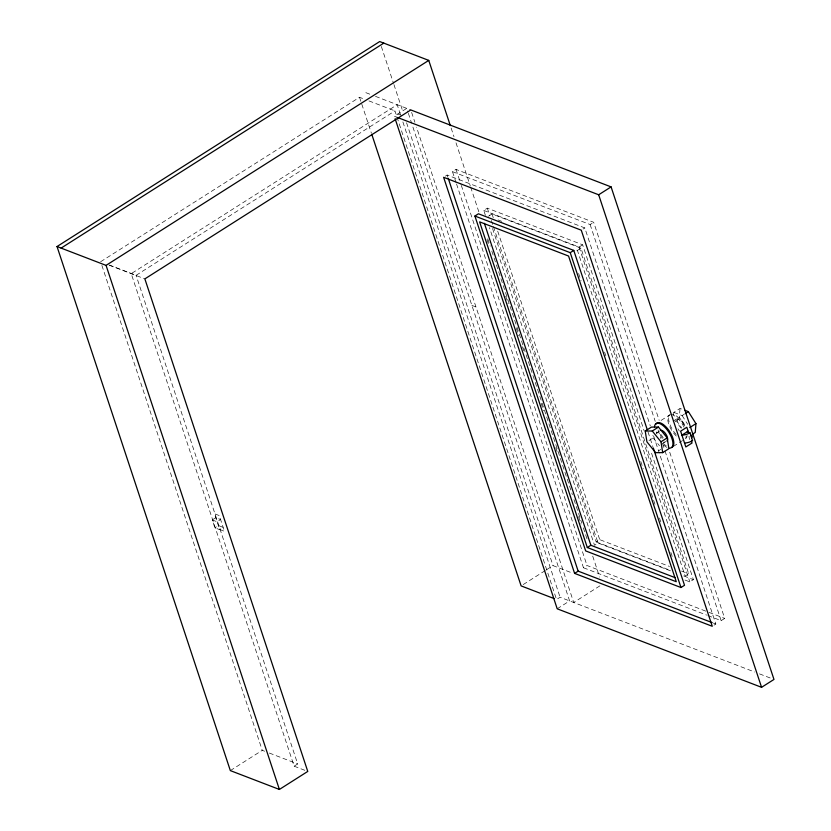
<?xml version="1.0" encoding="UTF-8"?>
<svg xmlns="http://www.w3.org/2000/svg" width="831" height="831" viewBox="0 0 831 831"><rect width="100%" height="100%" fill="white"/><g stroke="black" fill="none" stroke-linecap="round" stroke-linejoin="round"><path stroke-width="0.62" stroke-dasharray="4.16 3.12" d="M673.64 414.898L673.837 412.373L680.049 408.437L683.612 409.808M684.858 425.981L679.332 417.245L680.049 408.437M100.665 261.723L359.522 97.289L364.248 99.097M108.934 264.902L136.087 275.331L394.943 110.897L556.541 599.504L560.084 597.25L754.673 672.019M445.385 176.162L447.151 175.04L584.816 227.933L650.32 425.981M456.136 182.727L452.469 171.653L456.022 169.399L593.687 222.303L659.18 420.351M485.397 215.333L483.777 210.409L487.319 208.155L582.635 244.781L644.118 430.687M488.483 216.237L492.025 213.983L580.973 248.157L688.681 573.826L685.128 576.07L577.431 250.411L575.031 249.487M583.05 229.055L584.816 227.933M452.469 171.653L590.135 224.547L593.687 222.303M483.777 210.409L579.093 247.036L582.635 244.781M577.431 250.411L580.973 248.157M212.269 519.936L215.811 517.682L220.579 519.51L217.036 521.764L212.269 519.936L214.865 527.81L219.633 529.648L223.186 527.394L218.418 525.566L214.865 527.81M661.102 420.403L670.264 414.576A14.262 6.16 57.6 0 0 676.372 434.686M673.131 421.192L679.332 417.245M673.837 412.373L682.147 415.573L684.225 414.254M656.885 432.712L659.544 431.029M675.551 420.964L678.21 419.271M649.001 440.555L653.135 437.927L652.761 435.517M663.439 443.079L666.098 441.386M658.754 450.693L660.822 449.384M673.255 446.476L678.428 443.193M679.467 442.539L682.563 440.565M230.343 770.607L262.253 750.331L264.622 751.234M523.239 584.546L545.583 570.357M546.642 569.682L553.03 565.62L572.175 572.975M492.544 228.525L596.18 541.895L599.722 539.641L669.443 566.43M670.461 570.835L598.06 543.027L594.518 545.271L489.469 227.642M456.541 183.963L583.476 567.76L587.018 565.506L707.773 611.907M400.449 114.553L397.187 104.706L131.236 273.648L294.132 766.192L297.675 763.938L136.087 275.331M557.206 608.801L569.619 600.917L412.02 124.38M599.889 585.855L573.712 602.485L416.518 127.174M685.014 580.048L689.834 581.897L693.386 579.643L650.631 450.381M714.047 625.161L715.823 624.029L659.679 454.277M707.856 615.553L721.142 620.653L724.684 618.399L669.35 451.108M365.858 92.667L370.678 94.516M375.498 96.365L410.815 109.941M368.974 100.915L394.943 110.897M397.862 114.003L401.944 115.571M398.402 117.825L394.31 116.257L406.723 108.373L407.948 112.06M498.091 219.935L501.695 221.316M471.883 305.393L475.966 306.961M109.547 265.307L144.864 278.884M681.472 571.053L688.681 573.826M596.18 541.895L670.71 570.533M683.736 575.935L693.386 579.643M708.988 612.374L724.684 618.399M583.476 567.76L706.651 615.085M713.403 623.105L715.823 624.029M759.503 673.879L771.563 678.512M219.716 529.503L224.484 531.331L219.27 515.573L214.502 513.745L219.633 529.648M269.337 753.052L297.675 763.938M294.132 766.192L307.761 771.428M653.135 437.927L659.482 445.78M682.147 415.573L687.673 424.298M677.961 428.827L679.343 431.009M683.695 424.412L683.124 423.374A14.262 6.16 57.6 0 0 671.874 414.15M684.038 427.176L682.241 423.945A14.262 6.16 57.6 0 0 673.017 415.126M663.18 437.885L662.411 436.493A6.129 2.649 57.6 0 0 656.417 433.252M689.844 439.641L688.868 436.68A1.163 0.904 -69 0 0 689.263 436.265M590.135 224.547L655.233 421.369M658.079 429.98L660.925 438.591M662.556 443.515L664.592 449.664M664.997 450.901L721.142 620.653M653.571 435.818L659.274 453.04M647.993 431.923L652.875 446.683M579.093 247.036L689.834 581.897M578.615 273.451L581.056 280.826M604.625 352.105L605.841 355.793M640.794 461.475L643.236 468.85M651.369 493.427L655.836 506.952M659.492 518.004L661.123 522.928M670.877 552.418L672.497 557.331M492.025 213.983L493.24 217.67M497.717 231.184L599.722 539.641M487.319 208.155L489.76 215.541M491.391 220.464L493.022 225.388M493.427 226.624L598.06 543.027M451.129 128.057L453.975 136.668M456.011 142.818L470.253 185.874M470.658 187.11L479.207 212.944M487.745 238.777L490.186 246.153M491.817 251.076L572.372 494.663M574.003 499.587L581.731 522.959M583.362 527.872L587.839 541.407M592.721 556.168L599.639 577.088M487.008 239.64L488.628 244.563M505.736 296.272L508.177 303.658M516.321 328.287L518.762 335.672M522.429 346.745L524.049 351.679M541.158 403.378L543.599 410.774M555.814 447.701L557.03 451.399M578.615 516.643L581.056 524.029M456.022 169.399L460.904 184.17M461.309 185.396L587.018 565.506M447.151 175.04L447.971 177.491M411.625 112.403L414.887 122.25M408.353 113.296L411.615 123.144M381.336 46.474L393.541 83.38M393.946 84.606L402.9 111.676M406.567 122.749L553.03 565.62M402.89 121.939L560.084 597.25M359.522 97.289L371.332 132.981M101.891 265.411L262.253 750.331M675.343 421.348A6.046 2.607 57.6 0 1 680.111 425.254L680.869 426.625A6.046 2.607 57.6 0 1 681.43 427.996M681.14 428.131A6.046 2.607 57.6 0 1 677.743 419.811A6.046 2.607 57.6 0 1 683.653 423L684.412 424.371A6.046 2.607 57.6 0 1 684.973 425.742M662.38 438.342A6.129 2.649 57.6 0 1 659.741 431.86M664.125 441.687A6.129 2.649 57.6 0 1 662.743 443.266M676.289 436.046A14.262 6.16 57.6 0 1 669.381 415.147M686.229 436.005A14.262 6.16 57.6 0 1 685.731 437.999M687.112 435.444A14.262 6.16 57.6 0 1 685.523 438.685M666.285 445.904A14.262 6.16 57.6 0 1 663.876 443.931M657.072 434.021A14.262 6.16 57.6 0 1 656.251 431.871M666.961 447.39A14.262 6.16 57.6 0 1 662.993 444.492"/><path stroke-width="1.25" d="M684.796 410.265L688.359 411.625L695.952 423.633L695.246 432.442L692.14 434.416M395.13 118.719L557.206 608.801L761.57 687.32L773.973 679.436L611.086 186.892L410.815 109.941L144.864 278.884L307.761 771.428L279.393 789.45L230.343 770.607L57.027 246.537L379.705 41.55L428.754 60.393L450.319 125.595M61.11 248.105L383.797 43.119M57.027 246.537L106.067 265.38L428.754 60.393M474.906 216.039L478.448 213.785L573.774 250.411L684.515 585.284L680.973 587.527L585.658 550.911L474.906 216.039L570.232 252.666L680.973 587.527M398.402 117.825L598.673 194.776L611.086 186.892M570.232 252.666L573.774 250.411M645.23 431.04L651.442 427.092L658.464 427.072L667.189 437.875L668.882 448.698L662.681 452.635L655.649 452.666L646.933 441.863L645.23 431.04L652.262 431.009L658.464 427.072M685.253 413.599L688.359 411.625M662.681 452.635L660.988 441.812L667.189 437.875M689.751 427.57L695.952 423.633M688.12 431.196L681.919 435.132A8.154 3.698 -18.3 0 0 689.959 432.806L692.566 440.679A8.154 3.698 -18.3 0 1 684.526 443.016M587.309 547.525L676.268 581.71L568.57 256.041L479.612 221.867L587.309 547.525L590.862 545.271L675.011 577.607M647.183 429.461L581.274 230.187L443.609 177.283L574.605 573.39L578.158 571.136L712.198 622.637M687.237 431.756L689.959 432.806M574.605 573.39L712.271 626.283L653.28 447.919M554.173 598.6L521.12 585.897L371.737 134.207M652.262 431.009L660.988 441.812M688.774 433.159L686.822 427.248L680.62 431.196L685.824 446.953L692.036 443.016L691.382 441.043M598.673 194.776L761.57 687.32M484.38 223.3L590.862 545.271M448.376 178.727L578.158 571.136M106.067 265.38L279.393 789.45M660.427 430.458A6.129 2.649 57.6 0 1 665.953 434.249L666.732 435.631A6.129 2.649 57.6 0 1 666.992 440.825M690.935 435.756A1.163 0.904 -69 0 1 692.15 436.182A1.163 0.904 -69 0 1 691.589 437.729M655.867 424.277A14.262 6.16 57.6 0 1 669.828 431.829L671.625 435.06A14.262 6.16 57.6 0 1 672.227 447.14M669.724 448.127A14.262 6.16 57.6 0 0 670.731 435.621L668.934 432.39A14.262 6.16 57.6 0 0 654.485 426.833"/></g></svg>
